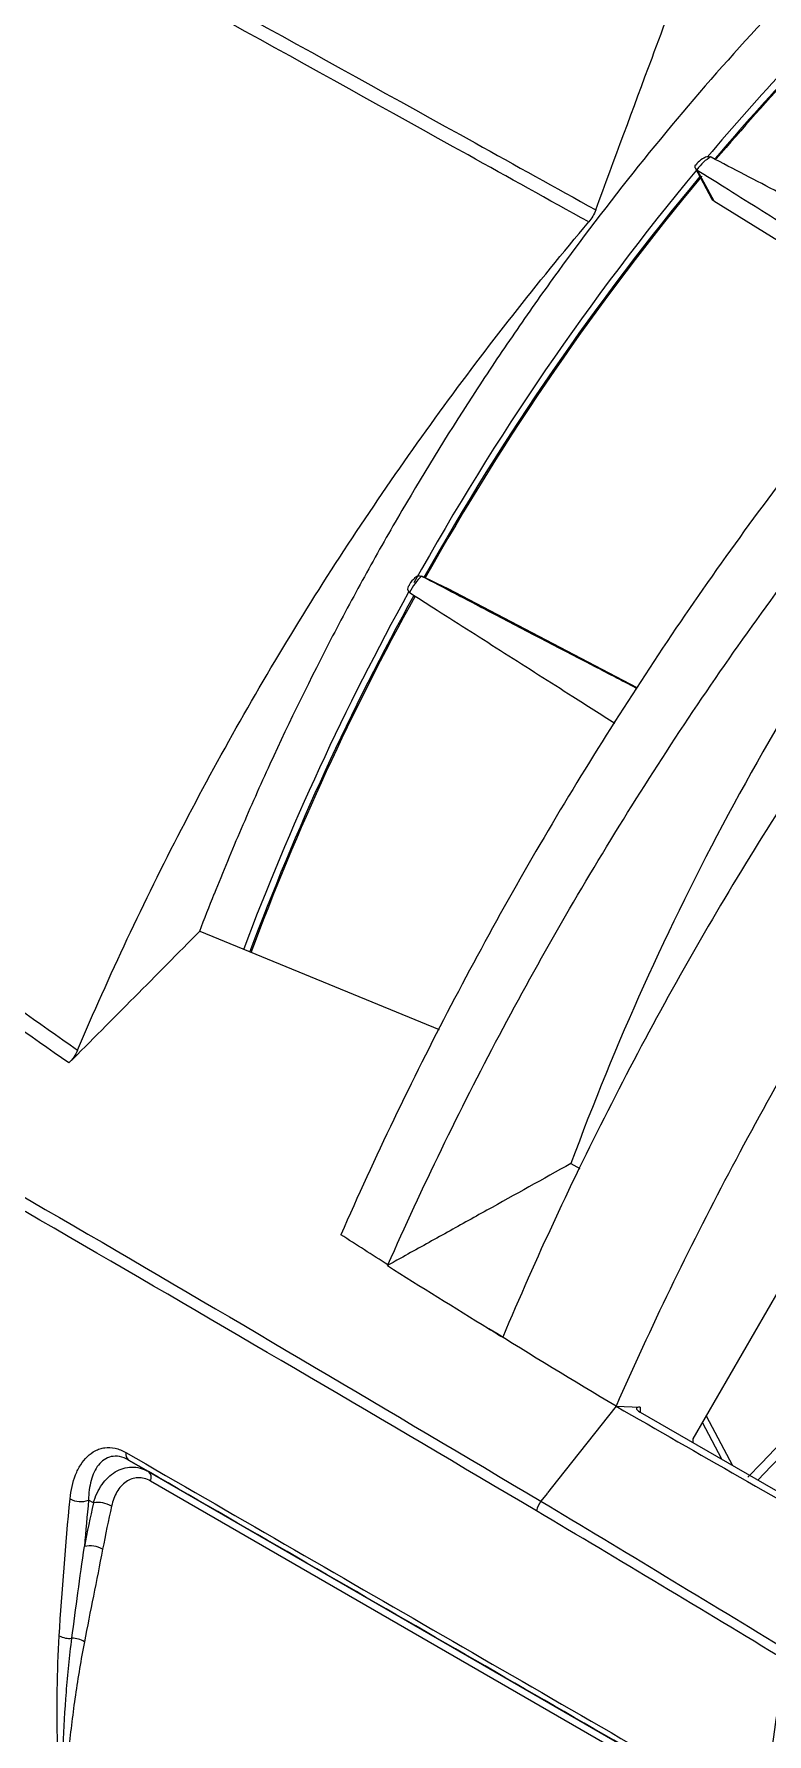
# Model space of a CAD drawing. Extents: x 9.3 to 87.2, y 1.1 to 68.8.
# Drawn here: x 14.098 to 15.774, y 50.804 to 54.689 of the extents above; entities that cross this region are included whole.
import ezdxf

# ---------------------------------------------------------------- set-up
doc = ezdxf.new("R2010")
doc.units = 0
doc.header["$MEASUREMENT"] = 0
doc.layers.add('OBJECT', color=7, linetype='CONTINUOUS')

msp = doc.modelspace()

# ---------------------------------------------------------------- linework, layer by layer
at = {"layer": 'OBJECT'}
for p, q in [((15.6459, 54.407), (15.6448, 54.4076)), ((15.6097, 54.3826), (15.647, 54.3124)), ((15.6133, 54.3786), (15.6144, 54.3778)), ((15.6144, 54.3778), (15.6521, 54.3071)), ((15.6521, 54.3071), (16.0643, 54.0528)), ((14.9851, 53.4492), (14.984, 53.4497)), ((15.0446, 53.4207), (14.9846, 53.4495)), ((15.0451, 53.4205), (14.9851, 53.4492)), ((15.4769, 53.1949), (15.0451, 53.4205)), ((14.9568, 53.4123), (14.9579, 53.4115)), ((16.3378, 52.7486), (15.6043, 51.4781)), ((14.4771, 52.6384), (15.0248, 52.4135)), ((15.3258, 52.1077), (15.3458, 52.0961)), ((14.906, 51.8743), (14.9074, 51.8759)), ((15.1382, 51.7301), (15.1373, 51.7306)), ((15.4288, 51.5529), (15.2953, 51.3842)), ((15.4288, 51.5529), (15.4841, 51.5509)), ((15.4841, 51.5509), (15.4841, 51.5394)), ((15.4841, 51.5394), (15.9082, 51.2946)), ((15.6704, 51.4319), (15.6262, 51.5159)), ((15.6349, 51.5311), (15.6946, 51.4179)), ((15.6043, 51.4781), (15.6043, 51.47)), ((14.3146, 51.4299), (14.3597, 51.4038)), ((14.3597, 51.4038), (15.6457, 50.6614)), ((15.6509, 50.6395), (14.3648, 51.382)), ((15.2953, 51.3842), (15.2723, 51.3551)), ((14.234, 51.332), (14.2231, 51.3383)), ((15.2711, 51.3535), (15.2571, 51.336)), ((15.2711, 51.3535), (15.2723, 51.3551))]:
    msp.add_line(p, q, dxfattribs=at)
for centre, radius, start, end in [((19.8164, 50.8867), 5.4643, 134.0995, 139.891), ((19.7173, 50.9504), 5.3319, 133.7564, 139.6233), ((19.7434, 50.9346), 5.3592, 133.8348, 139.6688), ((20.372, 50.425), 6.1867, 140.29308, 150.88875), ((20.2815, 50.478), 6.0678, 140.19157, 150.70422), ((20.3064, 50.4636), 6.0934, 140.19968, 150.69907), ((11.4323, 55.5822), 6.0035, 315.71857, 342.73484), ((11.4519, 55.5707), 6.0021, 315.77277, 342.73903), ((21.2219, 49.9301), 6.2854, 143.77257, 159.72935), ((20.3522, 50.422), 6.1709, 151.00599, 159.37236), ((20.2787, 50.4658), 6.0713, 151.04036, 159.52025), ((20.3043, 50.4511), 6.0976, 151.03742, 159.47536), ((14.325, 51.4432), 0.0169, 166.1525, 231.9057), ((14.347, 51.3893), 0.0193, 337.7063, 48.9361), ((14.2053, 51.3869), 0.0518, 241.8137, 290.1365), ((18.5451, 50.3898), 4.4128, 167.6717, 168.9895), ((14.2443, 51.2687), 0.0642, 60.8643, 99.2926), ((18.5478, 50.3911), 4.3731, 167.6717, 168.9895), ((15.2953, 51.3049), 0.0492, 140.8208, 169.2422), ((14.2257, 51.1729), 0.061, 61.0287, 101.5991), ((14.1793, 51.0727), 0.0502, 242.4199, 276.4233), ((14.185, 50.9682), 0.0547, 58.5607, 90.0944)]:
    msp.add_arc(centre, radius, start, end, dxfattribs=at)
msp.add_ellipse((15.5053, 51.5386), major_axis=(0.0299, -0.0098), ratio=0.245505, start_param=2.436747, end_param=4.007543, dxfattribs=at)
for points, knots in [([(12.7278, 55.7288), (12.8048, 55.6891), (13.0582, 55.5586), (13.4896, 55.3288), (14.2019, 54.9406), (14.8333, 54.5913), (15.2903, 54.3378), (15.3823, 54.2867)], [0, 0, 0, 0, 0.088409, 0.290815, 0.493225, 0.89796, 1, 1, 1, 1]), ([(15.3663, 54.2591), (15.2743, 54.3102), (14.8175, 54.5639), (14.1866, 54.9138), (13.4754, 55.3032), (13.0491, 55.5316), (12.8005, 55.6607), (12.7278, 55.6984)], [0, 0, 0, 0, 0.102549, 0.509287, 0.712654, 0.916018, 1, 1, 1, 1]), ([(15.3823, 54.2867), (15.4252, 54.4024), (15.468, 54.5181), (15.511, 54.6338), (15.5659, 54.7816), (15.6208, 54.9295), (15.6758, 55.0773)], [0.00042223, 0.00042223, 0.00042223, 0.00042223, 0.00998302, 0.00998302, 0.00998302, 0.02220394, 0.02220394, 0.02220394, 0.02220394]), ([(15.9119, 54.8696), (15.8392, 54.797), (15.7678, 54.7217), (15.6279, 54.5658), (15.5593, 54.4852), (15.425, 54.3188), (15.3597, 54.2336), (15.2645, 54.1026), (15.2333, 54.0584), (15.1717, 53.9691), (15.1413, 53.9238), (15.0519, 53.7868), (14.9945, 53.6941), (14.9119, 53.5528), (14.8849, 53.5053), (14.8321, 53.4097), (14.8062, 53.3615), (14.7306, 53.2163), (14.6828, 53.1187), (14.6151, 52.9713), (14.5932, 52.922), (14.5613, 52.8477), (14.5508, 52.8229), (14.5303, 52.7732), (14.5201, 52.7483), (14.51, 52.7234)], [0, 0, 0, 0, 0.125, 0.125, 0.25, 0.25, 0.375, 0.375, 0.4375, 0.4375, 0.5, 0.5, 0.625, 0.625, 0.6875, 0.6875, 0.75, 0.75, 0.875, 0.875, 0.9375, 0.9375, 0.96875, 0.96875, 1, 1, 1, 1]), ([(15.6109, 54.3894), (15.6105, 54.3892), (15.6089, 54.3883), (15.6086, 54.3855), (15.6096, 54.3819), (15.6121, 54.3797), (15.6133, 54.3786)], [0, 0, 0, 0, 0.095593, 0.469545, 0.734111, 1, 1, 1, 1]), ([(15.6295, 54.4051), (15.6249, 54.4024), (15.6181, 54.3984), (15.6128, 54.3914), (15.6112, 54.3891)], [0, 0, 0, 0, 0.681782, 1, 1, 1, 1]), ([(15.6448, 54.4076), (15.6394, 54.4041), (15.6283, 54.3971), (15.6184, 54.3848), (15.6133, 54.3786)], [0, 0, 0, 0, 0.488037, 1, 1, 1, 1]), ([(15.6292, 54.4055), (15.6305, 54.4063), (15.6334, 54.4083), (15.639, 54.4093), (15.6429, 54.4082), (15.6448, 54.4076)], [0, 0, 0, 0, 0.262933, 0.631055, 1, 1, 1, 1]), ([(16.1113, 54.1626), (16.0863, 54.1761), (15.9816, 54.2323), (15.8273, 54.3125), (15.6974, 54.3802), (15.6459, 54.407)], [0, 0, 0, 0, 0.159003, 0.666642, 1, 1, 1, 1]), ([(15.6144, 54.3778), (15.6349, 54.365), (15.7064, 54.3203), (15.8297, 54.2427), (15.9631, 54.1583), (16.0465, 54.1041), (16.0776, 54.0839)], [0, 0, 0, 0, 0.133954, 0.467886, 0.801824, 1, 1, 1, 1]), ([(15.6521, 54.3071), (15.6503, 54.3083), (15.6482, 54.3097), (15.6474, 54.3121), (15.6472, 54.3125)], [0, 0, 0, 0, 0.819463, 1, 1, 1, 1]), ([(15.3823, 54.2867), (15.3805, 54.2817), (15.3782, 54.2769), (15.3728, 54.2676), (15.3697, 54.2632), (15.3663, 54.2591)], [0, 0, 0, 0, 0.5, 0.5, 1, 1, 1, 1]), ([(14.1979, 52.3667), (14.2341, 52.4519), (14.2721, 52.5367), (14.3512, 52.705), (14.3925, 52.7886), (14.4784, 52.9544), (14.5231, 53.0368), (14.6157, 53.2), (14.6635, 53.2806), (14.762, 53.4396), (14.8128, 53.5181), (14.9171, 53.673), (14.9708, 53.7495), (15.1349, 53.9747), (15.2486, 54.1195), (15.3663, 54.2591)], [0, 0, 0, 0, 0.125, 0.125, 0.25, 0.25, 0.375, 0.375, 0.5, 0.5, 0.625, 0.625, 0.75, 0.75, 1, 1, 1, 1]), ([(16.0079, 53.9206), (15.9473, 53.8478), (15.8879, 53.7733), (15.7715, 53.6213), (15.7145, 53.5437), (15.603, 53.386), (15.5484, 53.3059), (15.4418, 53.1433), (15.3898, 53.0611), (15.2885, 52.8948), (15.2392, 52.8108), (15.1431, 52.6409), (15.0964, 52.555), (14.9612, 52.2961), (14.8772, 52.1215), (14.7997, 51.9449)], [0, 0, 0, 0, 0.125, 0.125, 0.25, 0.25, 0.375, 0.375, 0.5, 0.5, 0.625, 0.625, 0.75, 0.75, 1, 1, 1, 1]), ([(14.9074, 51.8759), (14.9465, 51.9644), (14.9873, 52.0524), (15.0723, 52.2276), (15.1164, 52.3146), (15.2079, 52.4871), (15.2552, 52.5726), (15.3529, 52.7424), (15.4034, 52.8264), (15.5588, 53.0756), (15.6682, 53.2377), (15.8393, 53.4729), (15.8976, 53.5501), (16.0163, 53.7014), (16.0767, 53.7755), (16.1382, 53.8482)], [0, 0, 0, 0, 0.125, 0.125, 0.25, 0.25, 0.375, 0.375, 0.5, 0.5, 0.75, 0.75, 0.875, 0.875, 1, 1, 1, 1]), ([(16.3814, 53.713), (16.3203, 53.6394), (16.2603, 53.5642), (16.1426, 53.4108), (16.0849, 53.3326), (15.9155, 53.0941), (15.8076, 52.9296), (15.6037, 52.5926), (15.5076, 52.4199), (15.3285, 52.0688), (15.2455, 51.8906), (15.1697, 51.7106)], [0, 0, 0, 0, 0.125, 0.125, 0.25, 0.25, 0.5, 0.5, 0.75, 0.75, 1, 1, 1, 1]), ([(16.6706, 53.5521), (16.5463, 53.4044), (16.4265, 53.2509), (16.2535, 53.012), (16.1971, 52.931), (16.087, 52.767), (16.0333, 52.6838), (15.9548, 52.5574), (15.929, 52.5149), (15.8781, 52.4297), (15.8531, 52.387), (15.7793, 52.2581), (15.7317, 52.1716), (15.5936, 51.9099), (15.5079, 51.7328), (15.4288, 51.5529)], [0, 0, 0, 0, 0.25, 0.25, 0.375, 0.375, 0.5, 0.5, 0.5625, 0.5625, 0.625, 0.625, 0.75, 0.75, 1, 1, 1, 1]), ([(12.7278, 53.4742), (12.8678, 53.3607), (13.1712, 53.1147), (13.6617, 52.7451), (14.0191, 52.4928), (14.1979, 52.3667)], [0, 0, 0, 0, 0.299817, 0.649772, 1, 1, 1, 1]), ([(14.1783, 52.3373), (13.9983, 52.4627), (13.638, 52.7134), (13.1542, 53.0729), (12.8586, 53.3098), (12.7278, 53.4145)], [0, 0, 0, 0, 0.35783, 0.715946, 1, 1, 1, 1]), ([(14.9548, 53.4272), (14.9543, 53.4268), (14.9525, 53.4248), (14.952, 53.4207), (14.9531, 53.4159), (14.9556, 53.4135), (14.9568, 53.4123)], [0, 0, 0, 0, 0.109121, 0.47748, 0.73809, 1, 1, 1, 1]), ([(14.969, 53.4455), (14.9644, 53.4411), (14.9588, 53.4357), (14.9554, 53.4285), (14.9548, 53.4272)], [0, 0, 0, 0, 0.823216, 1, 1, 1, 1]), ([(14.984, 53.4497), (14.9789, 53.4445), (14.9685, 53.4338), (14.9608, 53.4196), (14.9568, 53.4123)], [0, 0, 0, 0, 0.488035, 1, 1, 1, 1]), ([(14.9685, 53.4459), (14.9686, 53.4461), (14.9697, 53.448), (14.9732, 53.45), (14.9784, 53.4514), (14.9822, 53.4503), (14.984, 53.4497)], [0, 0, 0, 0, 0.039589, 0.371468, 0.685387, 1, 1, 1, 1]), ([(15.4759, 53.1933), (15.4415, 53.2112), (15.3272, 53.2707), (15.165, 53.3553), (15.0362, 53.4226), (14.9851, 53.4492)], [0, 0, 0, 0, 0.20661, 0.685512, 1, 1, 1, 1]), ([(14.9579, 53.4115), (14.9785, 53.3985), (15.0502, 53.3528), (15.174, 53.274), (15.3088, 53.1883), (15.3939, 53.1344), (15.426, 53.1141)], [0, 0, 0, 0, 0.133558, 0.466503, 0.799454, 1, 1, 1, 1]), ([(12.7278, 52.8142), (12.8799, 52.7247), (13.3762, 52.4327), (14.2222, 51.9498), (14.9122, 51.5406), (15.2571, 51.336)], [0, 0, 0, 0, 0.180841, 0.590416, 1, 1, 1, 1]), ([(15.247, 51.3141), (14.9013, 51.5177), (14.21, 51.9249), (13.3675, 52.4046), (12.8751, 52.6904), (12.7278, 52.7759)], [0, 0, 0, 0, 0.412047, 0.824134, 1, 1, 1, 1]), ([(15.3258, 52.1077), (15.2617, 52.0721), (15.1976, 52.0364), (15.1335, 52.0008), (15.1014, 51.983), (15.0694, 51.9652), (15.0373, 51.9473), (15.0053, 51.9295), (14.9732, 51.9117), (14.9412, 51.8939), (14.9295, 51.8874), (14.9177, 51.8808), (14.906, 51.8743)], [0, 0, 0, 0, 0.00666965, 0.00666965, 0.00666965, 0.01000448, 0.01000448, 0.01000448, 0.0133393, 0.0133393, 0.0133393, 0.01455811, 0.01455811, 0.01455811, 0.01455811]), ([(14.1808, 51.3413), (14.1828, 51.3612), (14.1869, 51.3795), (14.1967, 51.4042), (14.2006, 51.412), (14.2094, 51.4259), (14.2144, 51.4322), (14.2256, 51.4432), (14.2318, 51.4478), (14.2418, 51.453), (14.2452, 51.4544), (14.2524, 51.4567), (14.2562, 51.4576), (14.2676, 51.4592), (14.2756, 51.4589), (14.292, 51.4552), (14.3004, 51.452), (14.3086, 51.4472)], [0, 0, 0, 0, 0.25, 0.25, 0.375, 0.375, 0.5, 0.5, 0.625, 0.625, 0.6875, 0.6875, 0.75, 0.75, 0.875, 0.875, 1, 1, 1, 1]), ([(14.3146, 51.4299), (14.3076, 51.4339), (14.3006, 51.4366), (14.2871, 51.4391), (14.2809, 51.439), (14.269, 51.4365), (14.2636, 51.4341), (14.2539, 51.4276), (14.2495, 51.4235), (14.2419, 51.4138), (14.2386, 51.4084), (14.233, 51.3965), (14.2307, 51.39), (14.2251, 51.3695), (14.2233, 51.3545), (14.2231, 51.3383)], [0, 0, 0, 0, 0.125, 0.125, 0.25, 0.25, 0.375, 0.375, 0.5, 0.5, 0.625, 0.625, 0.75, 0.75, 1, 1, 1, 1]), ([(14.234, 51.332), (14.2386, 51.3477), (14.2452, 51.3617), (14.2624, 51.3862), (14.2725, 51.396), (14.29, 51.4065), (14.2961, 51.4092), (14.3085, 51.4129), (14.3149, 51.4139), (14.328, 51.4142), (14.3344, 51.4134), (14.3472, 51.41), (14.3536, 51.4074), (14.3597, 51.4038)], [0, 0, 0, 0, 0.25, 0.25, 0.5, 0.5, 0.625, 0.625, 0.75, 0.75, 0.875, 0.875, 1, 1, 1, 1]), ([(14.3648, 51.382), (14.3601, 51.3847), (14.3552, 51.3867), (14.3455, 51.3892), (14.3406, 51.3897), (14.326, 51.3891), (14.3169, 51.3858), (14.3005, 51.3744), (14.2936, 51.3666), (14.2823, 51.3475), (14.2782, 51.3367), (14.2756, 51.3248)], [0, 0, 0, 0, 0.125, 0.125, 0.25, 0.25, 0.5, 0.5, 0.75, 0.75, 1, 1, 1, 1]), ([(15.2571, 51.336), (15.3517, 51.2791), (15.4463, 51.2221), (15.6353, 51.1079), (15.7298, 51.0507), (15.8243, 50.9932)], [0, 0, 0, 0, 0.5, 0.5, 1, 1, 1, 1]), ([(15.8152, 50.9729), (15.7206, 51.0301), (15.6259, 51.0871), (15.4364, 51.2008), (15.3417, 51.2575), (15.247, 51.3141)], [0, 0, 0, 0, 0.5, 0.5, 1, 1, 1, 1]), ([(14.156, 50.0819), (14.1536, 50.1198), (14.1522, 50.1575), (14.151, 50.2328), (14.1512, 50.2703), (14.1526, 50.3455), (14.1539, 50.3831), (14.1564, 50.4398), (14.1573, 50.4587), (14.159, 50.4968), (14.1599, 50.5159), (14.1599, 50.5553), (14.159, 50.5756), (14.1573, 50.6164), (14.1564, 50.6369), (14.1539, 50.6986), (14.1527, 50.7398), (14.1512, 50.8224), (14.151, 50.8637), (14.1522, 50.9462), (14.1536, 50.9873), (14.156, 51.0282)], [0, 0, 0, 0, 0.125, 0.125, 0.25, 0.25, 0.375, 0.375, 0.4375, 0.4375, 0.5, 0.5, 0.5625, 0.5625, 0.625, 0.625, 0.75, 0.75, 0.875, 0.875, 1, 1, 1, 1]), ([(14.1849, 50.0782), (14.1797, 50.1156), (14.1756, 50.1529), (14.1691, 50.2279), (14.1667, 50.2656), (14.1633, 50.3415), (14.1623, 50.3796), (14.1616, 50.4373), (14.1615, 50.4566), (14.1616, 50.4954), (14.1617, 50.5149), (14.1617, 50.5544), (14.1616, 50.5744), (14.1615, 50.6145), (14.1616, 50.6346), (14.1623, 50.6952), (14.1633, 50.7359), (14.1667, 50.8175), (14.1691, 50.8585), (14.1756, 50.9407), (14.1797, 50.9818), (14.1849, 51.0228)], [0, 0, 0, 0, 0.125, 0.125, 0.25, 0.25, 0.375, 0.375, 0.4375, 0.4375, 0.5, 0.5, 0.5625, 0.5625, 0.625, 0.625, 0.75, 0.75, 0.875, 0.875, 1, 1, 1, 1]), ([(14.2135, 51.0148), (14.2056, 50.9739), (14.1988, 50.933), (14.1871, 50.8517), (14.1821, 50.8112), (14.1738, 50.7309), (14.1705, 50.6911), (14.1668, 50.6318), (14.1657, 50.6121), (14.1641, 50.5729), (14.1636, 50.5534), (14.1636, 50.514), (14.1641, 50.4943), (14.1657, 50.4549), (14.1668, 50.4353), (14.1705, 50.3769), (14.1738, 50.3383), (14.1821, 50.2621), (14.1871, 50.2245), (14.1988, 50.1501), (14.2056, 50.1134), (14.2135, 50.0769)], [0, 0, 0, 0, 0.125, 0.125, 0.25, 0.25, 0.375, 0.375, 0.4375, 0.4375, 0.5, 0.5, 0.5625, 0.5625, 0.625, 0.625, 0.75, 0.75, 0.875, 0.875, 1, 1, 1, 1])]:
    msp.add_open_spline(points, degree=3, knots=knots, dxfattribs=at)
for points in [[(14.4771, 52.6384), (14.4879, 52.6668), (14.4989, 52.6952), (14.5103, 52.7235)], [(14.4771, 52.6384), (14.3777, 52.5378), (14.2781, 52.4375), (14.1783, 52.3373)], [(14.1979, 52.3667), (14.1933, 52.3557), (14.1865, 52.3455), (14.1783, 52.3373)], [(14.9074, 51.8759), (14.8714, 51.8989), (14.8355, 51.9219), (14.7997, 51.9449)], [(14.906, 51.8743), (14.9826, 51.8261), (15.0598, 51.7783), (15.1373, 51.7306)], [(15.1382, 51.7301), (15.1487, 51.7236), (15.1592, 51.7171), (15.1697, 51.7106)], [(15.4288, 51.5529), (15.3309, 51.6109), (15.2341, 51.6702), (15.1382, 51.7301)], [(15.4288, 51.5529), (15.6175, 51.4449), (15.8062, 51.3368), (15.9948, 51.229)], [(14.3086, 51.4472), (14.7916, 51.1684), (15.2741, 50.8898), (15.7568, 50.6112)], [(15.7628, 50.5938), (15.2801, 50.8725), (14.7976, 51.151), (14.3146, 51.4299)], [(14.156, 51.0282), (14.1623, 51.1316), (14.1706, 51.236), (14.1808, 51.3413)], [(14.2231, 51.3383), (14.2197, 51.303), (14.2165, 51.2678), (14.2135, 51.2326)], [(14.1849, 51.0228), (14.1937, 51.0917), (14.2034, 51.1616), (14.2135, 51.2326)], [(14.2552, 51.2263), (14.2412, 51.154), (14.2268, 51.0836), (14.2135, 51.0148)], [(15.766, 50.6124), (15.7799, 50.7316), (15.7963, 50.8518), (15.8152, 50.9729)]]:
    msp.add_open_spline(points, degree=3, dxfattribs=at)

doc.saveas('drawing.dxf')
